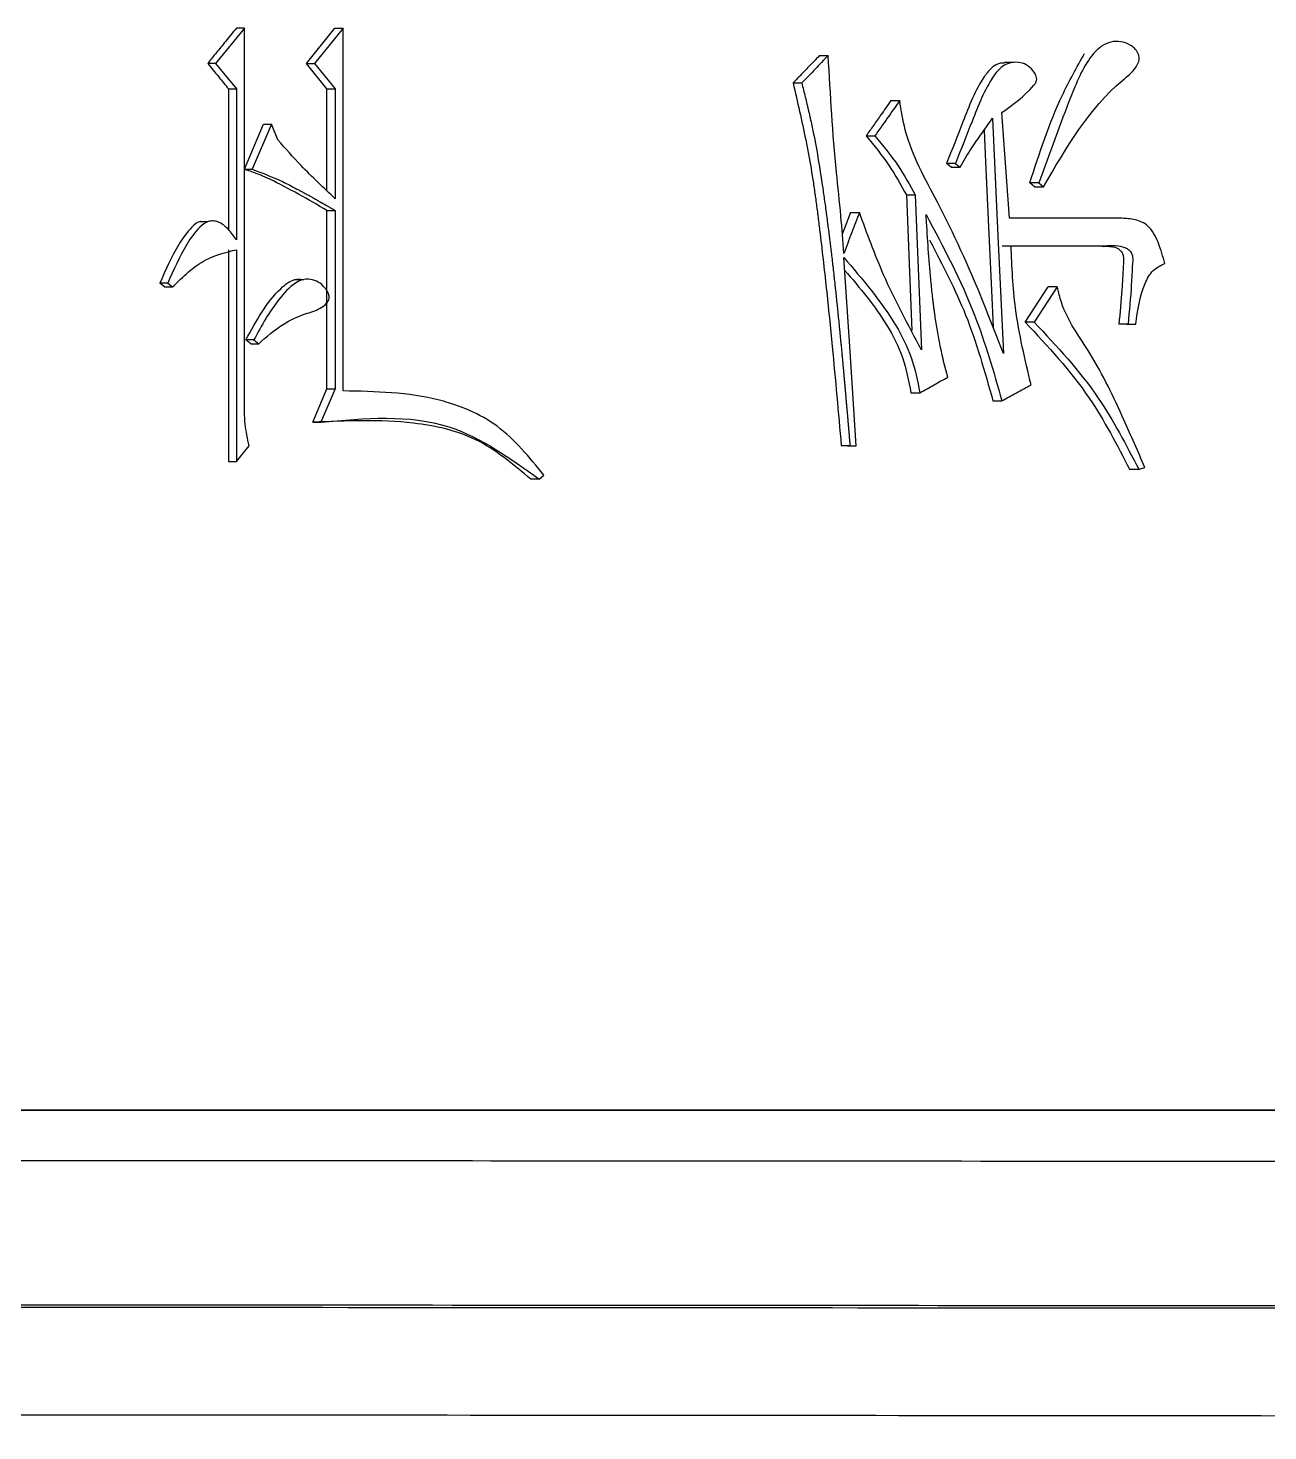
# Model space of a CAD drawing. Header units: millimetres. Extents: x 2251 to 4395, y 932 to 2449.
# Drawn here: x 3134.93 to 3141.77, y 1148.43 to 1156.17 of the extents above; entities that cross this region are included whole.
import ezdxf

# ---------------------------------------------------------------- set-up
doc = ezdxf.new("R2010")
doc.units = ezdxf.units.MM

msp = doc.modelspace()

# ---------------------------------------------------------------- linework, layer by layer
at = {"color": 7, "linetype": 'Continuous', "lineweight": 25}
for p, q in [((3136.121, 1156.1721), (3135.9627, 1155.9774)), ((3136.121, 1156.1721), (3136.0771, 1156.1721)), ((3136.1211, 1154.0844), (3136.121, 1156.1721)), ((3136.463, 1155.9774), (3136.6205, 1156.1721)), ((3136.6652, 1156.1721), (3136.5074, 1155.9774)), ((3136.6205, 1156.1721), (3136.6652, 1156.1721)), ((3136.6652, 1154.1709), (3136.6652, 1156.1721)), ((3135.9627, 1155.9774), (3135.9189, 1155.9774)), ((3135.9627, 1155.9774), (3136.0771, 1155.8368)), ((3136.463, 1155.9774), (3136.5074, 1155.9774)), ((3136.5768, 1155.8368), (3136.463, 1155.9774)), ((3136.5074, 1155.9774), (3136.6214, 1155.8368)), ((3139.2931, 1156.0207), (3139.3412, 1156.0207)), ((3140.3624, 1155.982), (3140.3126, 1155.982)), ((3136.0332, 1155.8368), (3136.0771, 1155.8368)), ((3136.0332, 1155.8368), (3136.0332, 1155.0601)), ((3136.0771, 1155.8368), (3136.0771, 1155.0038)), ((3136.5768, 1155.8368), (3136.6214, 1155.8368)), ((3136.5768, 1155.2736), (3136.5768, 1155.8368)), ((3136.6214, 1155.8368), (3136.6214, 1155.231)), ((3139.1473, 1155.8692), (3139.1952, 1155.8692)), ((3139.6866, 1155.7719), (3139.7353, 1155.7719)), ((3140.3411, 1155.1229), (3140.2985, 1155.707)), ((3136.121, 1155.3934), (3136.2263, 1155.6421)), ((3136.2705, 1155.6421), (3136.165, 1155.3933)), ((3136.2263, 1155.6421), (3136.2705, 1155.6421)), ((3136.3056, 1155.5555), (3136.2705, 1155.6421)), ((3139.5499, 1155.5772), (3139.5984, 1155.5772)), ((3140.0429, 1155.4257), (3139.9938, 1155.4257)), ((3140.0193, 1155.4041), (3139.9938, 1155.4257)), ((3136.121, 1155.3933), (3136.165, 1155.3933)), ((3140.0193, 1155.4041), (3140.0684, 1155.4041)), ((3140.5027, 1155.3176), (3140.453, 1155.3176)), ((3140.4785, 1155.2959), (3140.453, 1155.3176)), ((3140.4785, 1155.2959), (3140.5282, 1155.2959)), ((3140.5027, 1155.3176), (3140.5282, 1155.2959)), ((3139.772, 1155.2527), (3139.8208, 1155.2527)), ((3139.8208, 1155.2527), (3139.855, 1154.3982)), ((3136.5768, 1155.1661), (3136.6214, 1155.1661)), ((3136.5768, 1154.1817), (3136.5768, 1155.1661)), ((3136.6214, 1155.1661), (3136.6214, 1154.1817)), ((3139.4643, 1155.1552), (3139.5127, 1155.1552)), ((3140.9607, 1155.1229), (3140.3411, 1155.1229)), ((3135.917, 1155.1026), (3135.873, 1155.1026)), ((3140.3001, 1154.9714), (3140.8174, 1154.9714)), ((3140.3496, 1154.9714), (3140.8675, 1154.9714)), ((3140.8174, 1154.9714), (3140.8675, 1154.9714)), ((3136.0332, 1154.9497), (3136.0332, 1153.7815)), ((3136.0771, 1154.9497), (3136.0771, 1153.7815)), ((3135.6983, 1154.7659), (3135.6549, 1154.7659)), ((3135.6814, 1154.7442), (3135.6549, 1154.7659)), ((3135.6814, 1154.7442), (3135.7248, 1154.7442)), ((3135.6983, 1154.7659), (3135.7248, 1154.7442)), ((3136.4404, 1154.7833), (3136.3955, 1154.7833)), ((3140.4275, 1154.5495), (3140.5547, 1154.744)), ((3140.6045, 1154.744), (3140.4772, 1154.5495)), ((3140.6045, 1154.744), (3140.5547, 1154.744)), ((3140.4772, 1154.5495), (3140.4275, 1154.5495)), ((3140.9945, 1154.5387), (3140.9442, 1154.5387)), ((3140.9865, 1154.5387), (3140.9442, 1154.5387)), ((3140.9865, 1154.5387), (3141.0368, 1154.5387)), ((3136.1561, 1154.4305), (3136.1298, 1154.4522)), ((3136.1738, 1154.4522), (3136.2002, 1154.4305)), ((3136.4981, 1153.9979), (3136.5768, 1154.1817)), ((3136.6214, 1154.1817), (3136.5426, 1153.9979)), ((3136.5768, 1154.1817), (3136.6214, 1154.1817)), ((3139.7976, 1154.1601), (3139.8465, 1154.1601)), ((3140.2492, 1154.1169), (3140.2986, 1154.1169)), ((3136.4981, 1153.9979), (3136.5426, 1153.9979)), ((3136.0771, 1153.7815), (3136.1474, 1153.868)), ((3139.4613, 1153.868), (3139.413, 1153.868)), ((3139.4472, 1153.868), (3139.413, 1153.868)), ((3139.4472, 1153.868), (3139.4956, 1153.868)), ((3136.0332, 1153.7815), (3136.0771, 1153.7815)), ((3141.0033, 1153.7382), (3141.0537, 1153.7382)), ((3137.7471, 1153.6841), (3137.701, 1153.6841)), ((3137.7471, 1153.6841), (3137.7732, 1153.7058))]:
    msp.add_line(p, q, dxfattribs=at)
at = {"color": 7, "linetype": 'Continuous', "lineweight": 25, "flags": 128}
for points in [[(3140.2474, 1155.6745), (3140.2772, 1155.0257), (3140.307, 1154.3768)], [(3140.2011, 1155.6097), (3140.2073, 1155.4748), (3140.2256, 1155.0754), (3140.2416, 1154.7261), (3140.2511, 1154.5196)], [(3140.0429, 1155.4257), (3140.0557, 1155.4149), (3140.0684, 1155.4041)], [(3139.772, 1155.2527), (3139.7891, 1154.8254), (3139.802, 1154.5035)], [(3139.4643, 1155.1552), (3139.4294, 1155.0624), (3139.4188, 1155.0345)], [(3139.4956, 1153.868), (3139.4613, 1154.3873), (3139.427, 1154.9065)], [(3136.1738, 1154.4522), (3136.1575, 1154.4522), (3136.1436, 1154.4522), (3136.1298, 1154.4522)], [(3136.1561, 1154.4305), (3136.1724, 1154.4305), (3136.1863, 1154.4305), (3136.2002, 1154.4305)]]:
    msp.add_lwpolyline(points, dxfattribs=at)
at = {"color": 7, "linetype": 'Continuous', "lineweight": 25}
for points, knots in [([(3136.0771, 1156.1721), (3136.0568, 1156.1471), (3136.0203, 1156.1022), (3135.9676, 1156.0373), (3135.9351, 1155.9974), (3135.9189, 1155.9774)], [0, 0, 0, 0, 0.384798, 0.692399, 1, 1, 1, 1]), ([(3140.5282, 1155.2959), (3140.6535, 1155.5117), (3140.8003, 1155.7644), (3141.0323, 1155.9374), (3141.0544, 1155.9866), (3141.0571, 1156.0027), (3141.055, 1156.0189), (3141.0474, 1156.0394), (3141.0319, 1156.0615), (3140.9998, 1156.0851), (3140.9548, 1156.0992), (3140.8991, 1156.0987), (3140.8465, 1156.0746), (3140.7578, 1155.9878), (3140.6483, 1155.7217), (3140.5606, 1155.4785), (3140.5027, 1155.3176)], [0, 0, 0, 0, 0.369973, 0.433396, 0.441379, 0.448953, 0.456564, 0.46449, 0.480827, 0.49655, 0.526966, 0.55702, 0.587567, 0.618801, 0.747888, 1, 1, 1, 1]), ([(3135.9189, 1155.9774), (3135.9291, 1155.9649), (3135.9494, 1155.9399), (3135.9874, 1155.8931), (3136.0154, 1155.8587), (3136.0332, 1155.8368)], [0, 0, 0, 0, 0.266401, 0.532803, 1, 1, 1, 1]), ([(3139.2931, 1156.0207), (3139.2712, 1155.998), (3139.2361, 1155.9614), (3139.1875, 1155.911), (3139.1607, 1155.8831), (3139.1473, 1155.8692)], [0, 0, 0, 0, 0.449138, 0.724569, 1, 1, 1, 1]), ([(3139.3412, 1156.0207), (3139.3169, 1155.9955), (3139.2683, 1155.945), (3139.2196, 1155.8945), (3139.1952, 1155.8692)], [0, 0, 0, 0, 0.5, 1, 1, 1, 1]), ([(3139.427, 1154.9281), (3139.4222, 1154.9973), (3139.4117, 1155.147), (3139.3701, 1155.5097), (3139.3534, 1155.8055), (3139.3412, 1156.0207)], [0, 0, 0, 0, 0.189811, 0.410522, 1, 1, 1, 1]), ([(3140.3129, 1155.9793), (3140.3035, 1155.9789), (3140.2794, 1155.9777), (3140.239, 1155.9538), (3140.1599, 1155.852), (3140.0882, 1155.6645), (3140.0238, 1155.5016), (3139.9938, 1155.4257)], [0, 0, 0, 0, 0.046767, 0.120081, 0.219008, 0.636057, 1, 1, 1, 1]), ([(3140.2985, 1155.707), (3140.3606, 1155.751), (3140.428, 1155.7986), (3140.4849, 1155.8682), (3140.4907, 1155.8832), (3140.4911, 1155.8981), (3140.4848, 1155.9174), (3140.4667, 1155.9439), (3140.4349, 1155.9721), (3140.3865, 1155.9861), (3140.3377, 1155.9805), (3140.2887, 1155.9548), (3140.21, 1155.8522), (3140.1379, 1155.666), (3140.0733, 1155.5028), (3140.0429, 1155.4257)], [0, 0, 0, 0, 0.213502, 0.231462, 0.243028, 0.25469, 0.268683, 0.294821, 0.340397, 0.384399, 0.438731, 0.48193, 0.539954, 0.7829, 1, 1, 1, 1]), ([(3140.453, 1155.3176), (3140.5064, 1155.4827), (3140.5872, 1155.7323), (3140.7121, 1155.9556), (3140.7544, 1156.0311)], [0, 0, 0, 0, 0.6614, 1, 1, 1, 1]), ([(3139.1473, 1155.8692), (3139.1594, 1155.8171), (3139.1836, 1155.7128), (3139.212, 1155.5819), (3139.2377, 1155.4502), (3139.2521, 1155.3641), (3139.263, 1155.2909), (3139.2668, 1155.2643), (3139.2714, 1155.231), (3139.2759, 1155.1977), (3139.2803, 1155.1644), (3139.2863, 1155.1177), (3139.2971, 1155.0309), (3139.3129, 1154.8972), (3139.3366, 1154.6831), (3139.3712, 1154.3402), (3139.3968, 1154.0505), (3139.413, 1153.868)], [0, 0, 0, 0, 0.079845, 0.159695, 0.199619, 0.27948, 0.28946, 0.309422, 0.319402, 0.339364, 0.359325, 0.369306, 0.409228, 0.489074, 0.56892, 0.728614, 1, 1, 1, 1]), ([(3139.1952, 1155.8692), (3139.2016, 1155.8433), (3139.2112, 1155.8043), (3139.2222, 1155.7588), (3139.2299, 1155.7263), (3139.236, 1155.7002), (3139.2463, 1155.6545), (3139.2759, 1155.5169), (3139.2992, 1155.3707), (3139.3182, 1155.2375), (3139.3238, 1155.1976), (3139.3284, 1155.1643), (3139.3328, 1155.1309), (3139.3364, 1155.1043), (3139.3407, 1155.0709), (3139.3441, 1155.0442), (3139.3483, 1155.0108), (3139.3516, 1154.9841), (3139.3557, 1154.9507), (3139.3597, 1154.9173), (3139.3636, 1154.8839), (3139.3674, 1154.8505), (3139.3705, 1154.8237), (3139.3742, 1154.7903), (3139.3772, 1154.7635), (3139.3808, 1154.7301), (3139.3844, 1154.6966), (3139.3879, 1154.6632), (3139.3914, 1154.6297), (3139.3941, 1154.6029), (3139.3975, 1154.5694), (3139.4002, 1154.5426), (3139.4035, 1154.5091), (3139.4068, 1154.4756), (3139.41, 1154.4421), (3139.4132, 1154.4086), (3139.4157, 1154.3817), (3139.4189, 1154.3482), (3139.4213, 1154.3214), (3139.4244, 1154.2879), (3139.4269, 1154.261), (3139.429, 1154.2376), (3139.4305, 1154.2208), (3139.432, 1154.204), (3139.4335, 1154.1873), (3139.435, 1154.1705), (3139.4362, 1154.1571), (3139.4377, 1154.1403), (3139.4388, 1154.1269), (3139.4403, 1154.1101), (3139.4418, 1154.0933), (3139.4433, 1154.0766), (3139.4447, 1154.0598), (3139.4459, 1154.0464), (3139.4473, 1154.0296), (3139.4485, 1154.0162), (3139.4497, 1154.0028), (3139.4505, 1153.9927), (3139.4514, 1153.9826), (3139.4521, 1153.9742), (3139.4529, 1153.9658), (3139.4536, 1153.9575), (3139.4543, 1153.9491), (3139.455, 1153.9407), (3139.4556, 1153.934), (3139.4563, 1153.9256), (3139.4569, 1153.9189), (3139.4576, 1153.9105), (3139.4584, 1153.9021), (3139.4591, 1153.8937), (3139.4598, 1153.8855), (3139.4605, 1153.8775), (3139.461, 1153.8712), (3139.4613, 1153.868)], [0, 0, 0, 0, 0.039919, 0.059879, 0.069858, 0.089818, 0.099798, 0.139719, 0.299508, 0.319468, 0.339427, 0.359387, 0.369367, 0.389326, 0.399306, 0.419265, 0.429245, 0.449205, 0.459184, 0.479144, 0.499103, 0.509083, 0.529043, 0.539022, 0.558982, 0.568962, 0.588921, 0.608881, 0.61886, 0.63882, 0.648799, 0.668759, 0.678739, 0.698698, 0.718658, 0.728637, 0.748597, 0.758577, 0.778536, 0.788516, 0.808475, 0.818455, 0.823445, 0.833425, 0.843404, 0.848394, 0.858374, 0.863364, 0.873344, 0.878333, 0.888313, 0.898293, 0.903283, 0.913263, 0.918252, 0.928232, 0.933222, 0.938212, 0.943202, 0.948192, 0.950687, 0.955676, 0.960666, 0.963161, 0.968151, 0.970646, 0.975636, 0.978131, 0.983121, 0.988111, 0.990605, 0.995303, 1, 1, 1, 1]), ([(3139.6866, 1155.7719), (3139.6682, 1155.7456), (3139.6362, 1155.7), (3139.5906, 1155.6352), (3139.5635, 1155.5965), (3139.5499, 1155.5772)], [0, 0, 0, 0, 0.404436, 0.702218, 1, 1, 1, 1]), ([(3139.7353, 1155.7719), (3139.7125, 1155.7394), (3139.6669, 1155.6745), (3139.6212, 1155.6096), (3139.5984, 1155.5772)], [0, 0, 0, 0, 0.5, 1, 1, 1, 1]), ([(3140.307, 1154.3768), (3140.2688, 1154.4764), (3140.1594, 1154.7615), (3139.9741, 1155.1675), (3139.7764, 1155.5158), (3139.744, 1155.7176), (3139.7353, 1155.7719)], [0, 0, 0, 0, 0.2109888, 0.6039309, 0.8934821, 1, 1, 1, 1]), ([(3140.0684, 1155.4041), (3140.0885, 1155.4388), (3140.1258, 1155.5033), (3140.1879, 1155.5915), (3140.2276, 1155.6469), (3140.2474, 1155.6745)], [0, 0, 0, 0, 0.3670274, 0.6834212, 1, 1, 1, 1]), ([(3139.5499, 1155.5772), (3139.5942, 1155.5236), (3139.6771, 1155.4232), (3139.7419, 1155.3069), (3139.772, 1155.2527)], [0, 0, 0, 0, 0.534152, 1, 1, 1, 1]), ([(3139.5984, 1155.5772), (3139.6427, 1155.5236), (3139.7257, 1155.4232), (3139.7906, 1155.3069), (3139.8208, 1155.2527)], [0, 0, 0, 0, 0.534115, 1, 1, 1, 1]), ([(3136.6214, 1155.231), (3136.5899, 1155.261), (3136.5267, 1155.3209), (3136.4191, 1155.4263), (3136.3478, 1155.5075), (3136.3056, 1155.5555)], [0, 0, 0, 0, 0.28957, 0.579171, 1, 1, 1, 1]), ([(3136.5768, 1155.1661), (3136.5248, 1155.1963), (3136.4598, 1155.2341), (3136.3411, 1155.2983), (3136.2434, 1155.3506), (3136.1541, 1155.3817), (3136.121, 1155.3933)], [0, 0, 0, 0, 0.3520687, 0.4400852, 0.7922934, 1, 1, 1, 1]), ([(3136.165, 1155.3933), (3136.2209, 1155.372), (3136.3046, 1155.3402), (3136.3878, 1155.2966), (3136.421, 1155.2791), (3136.4342, 1155.272), (3136.4474, 1155.2649), (3136.4589, 1155.2586), (3136.4671, 1155.254), (3136.4737, 1155.2504), (3136.4803, 1155.2468), (3136.4868, 1155.2431), (3136.4934, 1155.2395), (3136.5016, 1155.2349), (3136.5081, 1155.2312), (3136.5146, 1155.2275), (3136.5212, 1155.2238), (3136.5277, 1155.2201), (3136.5359, 1155.2154), (3136.5424, 1155.2117), (3136.5505, 1155.207), (3136.5571, 1155.2033), (3136.5636, 1155.1995), (3136.5701, 1155.1958), (3136.5766, 1155.192), (3136.5847, 1155.1873), (3136.5912, 1155.1836), (3136.5994, 1155.1789), (3136.6059, 1155.1751), (3136.6138, 1155.1705), (3136.6184, 1155.1678), (3136.6214, 1155.1661)], [0, 0, 0, 0, 0.353012, 0.528911, 0.550896, 0.572881, 0.61685, 0.638835, 0.649827, 0.671812, 0.682805, 0.693797, 0.715782, 0.726774, 0.748759, 0.759751, 0.770744, 0.792728, 0.803721, 0.825706, 0.836698, 0.858683, 0.869675, 0.880667, 0.902652, 0.913645, 0.935629, 0.946622, 0.968606, 0.979599, 1, 1, 1, 1]), ([(3136.0771, 1155.0038), (3136.0628, 1155.024), (3136.0347, 1155.0638), (3135.9888, 1155.1006), (3135.9489, 1155.1097), (3135.9125, 1155.1049), (3135.8578, 1155.0623), (3135.7797, 1154.9484), (3135.7307, 1154.8384), (3135.6983, 1154.7659)], [0, 0, 0, 0, 0.120818, 0.238007, 0.284295, 0.33086, 0.424999, 0.620775, 1, 1, 1, 1]), ([(3139.5127, 1155.1552), (3139.4984, 1155.1173), (3139.4699, 1155.0417), (3139.4413, 1154.966), (3139.427, 1154.9281)], [0, 0, 0, 0, 0.5, 1, 1, 1, 1]), ([(3139.855, 1154.3982), (3139.782, 1154.5339), (3139.6515, 1154.7766), (3139.5552, 1155.0393), (3139.5127, 1155.1552)], [0, 0, 0, 0, 0.558985, 1, 1, 1, 1]), ([(3139.8806, 1155.1445), (3139.977, 1154.9629), (3140.1496, 1154.6378), (3140.2529, 1154.2765), (3140.2986, 1154.1169)], [0, 0, 0, 0, 0.558287, 1, 1, 1, 1]), ([(3140.0002, 1154.2467), (3139.9862, 1154.3008), (3139.9652, 1154.3819), (3139.9445, 1154.4922), (3139.9353, 1154.5512), (3139.9302, 1154.586), (3139.9289, 1154.5947), (3139.9277, 1154.6034), (3139.9265, 1154.6121), (3139.9251, 1154.6225), (3139.9237, 1154.633), (3139.9223, 1154.6434), (3139.9212, 1154.6522), (3139.9197, 1154.6644), (3139.9153, 1154.701), (3139.8994, 1154.848), (3139.8893, 1155.0031), (3139.8815, 1155.1301), (3139.8806, 1155.1445)], [0, 0, 0, 0, 0.185843, 0.278745, 0.371654, 0.383266, 0.394877, 0.400683, 0.412294, 0.423905, 0.435517, 0.447128, 0.458739, 0.464545, 0.487768, 0.580663, 0.952366, 1, 1, 1, 1]), ([(3141.1974, 1154.8741), (3141.1869, 1154.9116), (3141.1661, 1154.9856), (3141.1167, 1155.0834), (3141.0352, 1155.1191), (3140.9854, 1155.1216), (3140.9607, 1155.1229)], [0, 0, 0, 0, 0.292586, 0.576009, 0.788989, 1, 1, 1, 1]), ([(3135.8814, 1155.1049), (3135.8805, 1155.1048), (3135.8616, 1155.1025), (3135.8147, 1155.0596), (3135.7358, 1154.9502), (3135.6871, 1154.8391), (3135.6549, 1154.7659)], [0, 0, 0, 0, 0.007364, 0.146944, 0.437347, 1, 1, 1, 1]), ([(3139.9005, 1155.0015), (3139.9713, 1154.8662), (3140.1175, 1154.587), (3140.2044, 1154.2769), (3140.2492, 1154.1169)], [0, 0, 0, 0, 0.4841503, 1, 1, 1, 1]), ([(3140.4602, 1154.2034), (3140.4264, 1154.3437), (3140.3659, 1154.5955), (3140.3546, 1154.8561), (3140.3496, 1154.9714)], [0, 0, 0, 0, 0.5575045, 1, 1, 1, 1]), ([(3140.8526, 1154.9679), (3140.8792, 1154.969), (3140.9126, 1154.9704), (3140.949, 1154.9507), (3140.9621, 1154.9338), (3140.9702, 1154.9114), (3140.97, 1154.8846), (3140.9662, 1154.8236), (3140.9595, 1154.7075), (3140.95, 1154.6024), (3140.9442, 1154.5387)], [0, 0, 0, 0, 0.169449, 0.212676, 0.256423, 0.294115, 0.346559, 0.405106, 0.639507, 1, 1, 1, 1]), ([(3140.8675, 1154.9714), (3140.9053, 1154.9732), (3140.9509, 1154.9753), (3141, 1154.9508), (3141.0158, 1154.9289), (3141.0217, 1154.9008), (3141.0166, 1154.8434), (3141.0123, 1154.7225), (3141.0016, 1154.6116), (3140.9945, 1154.5387)], [0, 0, 0, 0, 0.223755, 0.270136, 0.317505, 0.366522, 0.417299, 0.617412, 1, 1, 1, 1]), ([(3135.7248, 1154.7442), (3135.7831, 1154.8013), (3135.8861, 1154.9022), (3136.0192, 1154.9353), (3136.0771, 1154.9497)], [0, 0, 0, 0, 0.565391, 1, 1, 1, 1]), ([(3139.427, 1154.9065), (3139.5292, 1154.7876), (3139.6725, 1154.6208), (3139.8074, 1154.3585), (3139.8334, 1154.2264), (3139.8465, 1154.1601)], [0, 0, 0, 0, 0.552374, 0.77511, 1, 1, 1, 1]), ([(3139.4316, 1154.8373), (3139.5145, 1154.74), (3139.6384, 1154.5947), (3139.7585, 1154.3583), (3139.7846, 1154.2264), (3139.7976, 1154.1601)], [0, 0, 0, 0, 0.501488, 0.749519, 1, 1, 1, 1]), ([(3141.0368, 1154.5387), (3141.0478, 1154.6153), (3141.0629, 1154.7211), (3141.1277, 1154.8403), (3141.1745, 1154.863), (3141.1974, 1154.8741)], [0, 0, 0, 0, 0.572733, 0.791395, 1, 1, 1, 1]), ([(3136.1298, 1154.4522), (3136.158, 1154.5047), (3136.2127, 1154.6064), (3136.2936, 1154.7117), (3136.3588, 1154.7684), (3136.4001, 1154.7868), (3136.4302, 1154.7892), (3136.4448, 1154.7841), (3136.4465, 1154.7835)], [0, 0, 0, 0, 0.3605772, 0.6979121, 0.8106017, 0.8991884, 0.9881208, 1, 1, 1, 1]), ([(3136.2002, 1154.4305), (3136.2434, 1154.4691), (3136.3214, 1154.5388), (3136.4416, 1154.593), (3136.527, 1154.6162), (3136.569, 1154.6452), (3136.5841, 1154.6658), (3136.5891, 1154.6796), (3136.589, 1154.6953), (3136.582, 1154.7169), (3136.5627, 1154.7451), (3136.53, 1154.7731), (3136.4859, 1154.7879), (3136.4409, 1154.7872), (3136.3772, 1154.7528), (3136.3101, 1154.6772), (3136.2363, 1154.5696), (3136.1949, 1154.4918), (3136.1738, 1154.4522)], [0, 0, 0, 0, 0.156027, 0.282026, 0.363634, 0.404884, 0.41922, 0.430594, 0.442017, 0.458331, 0.488158, 0.530974, 0.573109, 0.616801, 0.655305, 0.770242, 0.882988, 1, 1, 1, 1]), ([(3141.0876, 1153.7491), (3141.0492, 1153.8365), (3140.9557, 1154.05), (3140.8111, 1154.3585), (3140.6441, 1154.5779), (3140.6113, 1154.7155), (3140.6045, 1154.744)], [0, 0, 0, 0, 0.257127, 0.627551, 0.922763, 1, 1, 1, 1]), ([(3140.4275, 1154.5495), (3140.5522, 1154.4163), (3140.777, 1154.176), (3140.9336, 1153.8731), (3141.0033, 1153.7382)], [0, 0, 0, 0, 0.554524, 1, 1, 1, 1]), ([(3140.4772, 1154.5495), (3140.602, 1154.4163), (3140.827, 1154.1761), (3140.9839, 1153.8731), (3141.0537, 1153.7382)], [0, 0, 0, 0, 0.554583, 1, 1, 1, 1]), ([(3140.9945, 1154.5387), (3140.9993, 1154.5387), (3141.0072, 1154.5387), (3141.0182, 1154.5387), (3141.0275, 1154.5387), (3141.0337, 1154.5387), (3141.0368, 1154.5387)], [0, 0, 0, 0, 0.34, 0.56, 0.78, 1, 1, 1, 1]), ([(3139.8465, 1154.1601), (3139.8596, 1154.1675), (3139.886, 1154.1824), (3139.9373, 1154.2112), (3139.9753, 1154.2326), (3140.0002, 1154.2467)], [0, 0, 0, 0, 0.257188, 0.514375, 1, 1, 1, 1]), ([(3137.7732, 1153.7058), (3137.6927, 1153.8046), (3137.5344, 1153.9988), (3137.1377, 1154.1612), (3136.8441, 1154.1672), (3136.6652, 1154.1709)], [0, 0, 0, 0, 0.287817, 0.565935, 1, 1, 1, 1]), ([(3136.1474, 1153.868), (3136.1387, 1153.9078), (3136.123, 1153.9789), (3136.1217, 1154.0521), (3136.1211, 1154.0844)], [0, 0, 0, 0, 0.558835, 1, 1, 1, 1]), ([(3136.5426, 1153.9979), (3136.7856, 1154.0205), (3137.222, 1154.061), (3137.5859, 1153.7998), (3137.7471, 1153.6841)], [0, 0, 0, 0, 0.55707, 1, 1, 1, 1]), ([(3137.701, 1153.6841), (3137.6036, 1153.7659), (3137.411, 1153.9274), (3136.9861, 1154.0191), (3136.6832, 1154.0059), (3136.4981, 1153.9979)], [0, 0, 0, 0, 0.284866, 0.563033, 1, 1, 1, 1]), ([(3139.4613, 1153.868), (3139.4652, 1153.868), (3139.4716, 1153.868), (3139.4805, 1153.868), (3139.4881, 1153.868), (3139.4931, 1153.868), (3139.4956, 1153.868)], [0, 0, 0, 0, 0.34, 0.56, 0.78, 1, 1, 1, 1]), ([(3141.0537, 1153.7382), (3141.0566, 1153.7392), (3141.0636, 1153.7414), (3141.0749, 1153.745), (3141.0834, 1153.7477), (3141.0876, 1153.7491)], [0, 0, 0, 0, 0.253292, 0.626617, 1, 1, 1, 1]), ([(3155.2218, 1150.2029), (3154.4846, 1150.2029), (3152.8306, 1150.2029), (3148.9809, 1150.2029), (3144.7412, 1150.2029), (3139.1405, 1150.2028), (3133.2886, 1150.2028), (3127.1572, 1150.2027), (3120.7619, 1150.2026), (3116.7681, 1150.2026), (3114.0638, 1150.2025)], [0, 0, 0, 0, 0.067523, 0.151508, 0.319648, 0.403633, 0.571771, 0.739907, 0.823891, 1, 1, 1, 1]), ([(3114.172, 1150.2026), (3114.8183, 1150.2026), (3118.0537, 1150.2026), (3123.8056, 1150.2027), (3130.0052, 1150.2027), (3136.0146, 1150.2028), (3140.6541, 1150.2028), (3146.1913, 1150.2029), (3150.3997, 1150.2029), (3155.3342, 1150.2029), (3159.9319, 1150.203), (3164.0269, 1150.203), (3167.7086, 1150.2031), (3170.3171, 1150.2031), (3173.1271, 1150.2032), (3174.9975, 1150.2032), (3177.0257, 1150.2033), (3177.782, 1150.2034), (3178.3107, 1150.2035)], [0, 0, 0, 0, 0.020124, 0.100733, 0.181328, 0.221587, 0.302184, 0.342442, 0.423039, 0.463298, 0.543894, 0.624491, 0.664749, 0.745346, 0.785604, 0.8662, 0.906458, 1, 1, 1, 1]), ([(3088.9949, 1149.9318), (3091.3895, 1149.9325), (3096.1948, 1149.9338), (3103.5189, 1149.9346), (3109.4632, 1149.9345), (3113.9952, 1149.934), (3117.1282, 1149.9335), (3120.2444, 1149.9327), (3123.3382, 1149.9318), (3126.4036, 1149.9307), (3129.4352, 1149.9294), (3133.6891, 1149.9273), (3139.2295, 1149.924), (3145.9735, 1149.9188), (3152.7011, 1149.9121), (3158.422, 1149.9047), (3163.1426, 1149.8971), (3166.9453, 1149.8897), (3170.3794, 1149.8814), (3173.3378, 1149.8724), (3175.7913, 1149.8627), (3176.8368, 1149.8558), (3177.3686, 1149.8524)], [0, 0, 0, 0, 0.060834, 0.1220737, 0.183719, 0.2102711, 0.2368979, 0.2635992, 0.2903751, 0.3172255, 0.3441506, 0.3711502, 0.4324096, 0.4986217, 0.5697855, 0.6458999, 0.6994123, 0.7551267, 0.8130428, 0.8731605, 0.9354796, 1, 1, 1, 1]), ([(3178.6615, 1149.0392), (3177.9366, 1149.0438), (3176.4868, 1149.0529), (3172.6966, 1149.0658), (3167.7985, 1149.0779), (3161.7578, 1149.0889), (3154.7098, 1149.0986), (3146.7669, 1149.1069), (3138.0673, 1149.1136), (3128.7599, 1149.1186), (3119.0028, 1149.1219), (3108.9689, 1149.1233), (3098.8086, 1149.123), (3092.1205, 1149.1212), (3088.7764, 1149.1203)], [0, 0, 0, 0, 0.083333, 0.166667, 0.25, 0.333334, 0.416667, 0.5, 0.583334, 0.666667, 0.75, 0.833334, 0.916667, 1, 1, 1, 1]), ([(3178.1247, 1149.0532), (3177.625, 1149.0565), (3176.6391, 1149.063), (3174.3586, 1149.0723), (3171.5978, 1149.0809), (3168.3694, 1149.0889), (3164.7587, 1149.0963), (3160.2127, 1149.104), (3154.6096, 1149.1117), (3147.8909, 1149.1189), (3140.9883, 1149.1247), (3134.0588, 1149.1291), (3127.2347, 1149.1324), (3120.6247, 1149.1346), (3114.3148, 1149.1359), (3107.7929, 1149.1366), (3101.2108, 1149.1364), (3094.7322, 1149.1354), (3090.7263, 1149.1343), (3088.854, 1149.1337)], [0, 0, 0, 0, 0.060587, 0.1195299, 0.1768287, 0.2324833, 0.2864935, 0.3388593, 0.4142998, 0.4860434, 0.5540892, 0.6184368, 0.6790855, 0.7360349, 0.7892846, 0.838834, 0.8991333, 0.9528558, 1, 1, 1, 1]), ([(3088.6459, 1148.5315), (3091.6706, 1148.5324), (3097.707, 1148.5341), (3106.8601, 1148.5344), (3115.9021, 1148.5331), (3124.7294, 1148.5301), (3133.2216, 1148.5254), (3140.0661, 1148.5202), (3145.5232, 1148.5152), (3149.876, 1148.5105), (3154.3339, 1148.5049), (3158.8125, 1148.4984), (3162.9463, 1148.4912), (3166.6867, 1148.4834), (3170.005, 1148.4752), (3173.0403, 1148.4662), (3175.6924, 1148.4563), (3177.9274, 1148.4456), (3178.9053, 1148.4381), (3179.4045, 1148.4343)], [0, 0, 0, 0, 0.0746907, 0.1490623, 0.2231148, 0.2968479, 0.3702616, 0.4433557, 0.4832428, 0.5266364, 0.5735359, 0.623941, 0.6778511, 0.7254581, 0.7754993, 0.8279744, 0.882883, 0.940225, 1, 1, 1, 1])]:
    msp.add_open_spline(points, degree=3, knots=knots, dxfattribs=at)
msp.add_open_spline([(3140.2986, 1154.1169), (3140.3255, 1154.1313), (3140.3794, 1154.1601), (3140.4333, 1154.189), (3140.4602, 1154.2034)], degree=3, dxfattribs=at)

doc.saveas('drawing.dxf')
